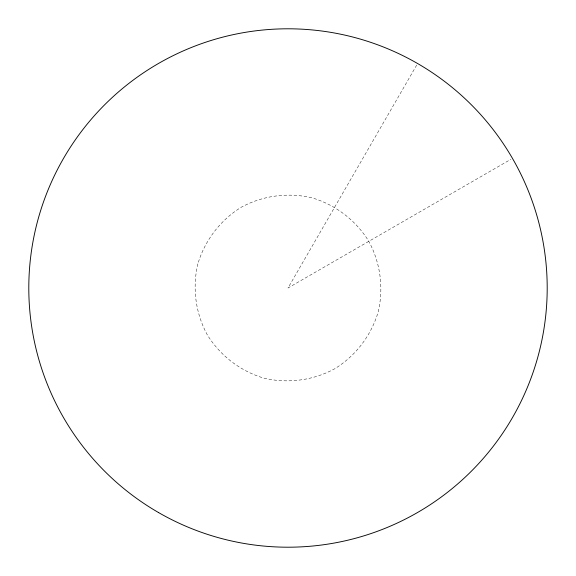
<?xml version="1.0" encoding="UTF-8"?>
<svg xmlns="http://www.w3.org/2000/svg" width="576" height="576" viewBox="0 0 576 576"><rect width="100%" height="100%" fill="white"/><g stroke="black" fill="none" stroke-linecap="round" stroke-linejoin="round"><path stroke-width="0.43" stroke-dasharray="2.88 2.16" d="M416.7 65.088L288 288L510.912 159.3M197.87 263.851C192.182 287.813 195.494 312.977 207.187 334.656C220.118 355.622 240.257 371.074 263.851 378.13C287.813 383.818 312.977 380.506 334.656 368.813C355.622 355.882 371.074 335.743 378.13 312.149C383.818 288.187 380.506 263.023 368.813 241.344C355.882 220.378 335.743 204.926 312.149 197.87C288.187 192.182 263.023 195.494 241.344 207.187C220.378 220.118 204.926 240.257 197.87 263.851"/><path stroke-width="0.86" d="M158.4 512.474A259.2 259.2 0 0 0 547.2 288A259.2 259.2 0 0 0 158.4 63.526A259.2 259.2 0 0 0 158.4 512.474"/></g></svg>
